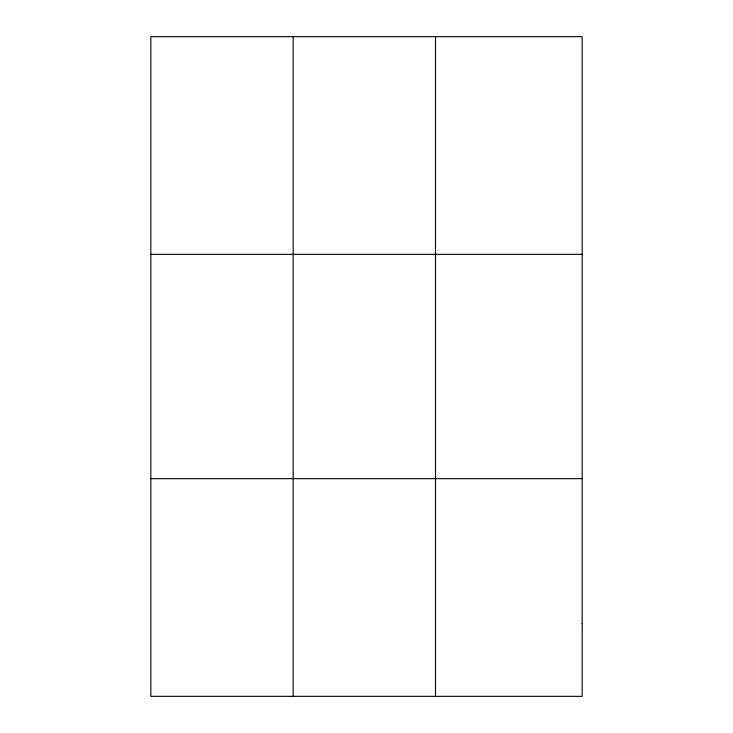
<?xml version="1.0" encoding="UTF-8"?>
<svg xmlns="http://www.w3.org/2000/svg" width="733" height="733" viewBox="0 0 733 733"><rect width="100%" height="100%" fill="white"/><g stroke="black" fill="none" stroke-linecap="round" stroke-linejoin="round"><path stroke-width="1.1" d="M293.173 36.65L293.173 696.35M435.512 36.65L435.512 696.35M150.833 254.351L582.167 254.351M150.833 478.649L582.167 478.649M582.167 623.783L582.167 696.35L150.833 696.35L150.833 36.65L582.167 36.65L582.167 623.783"/></g></svg>
